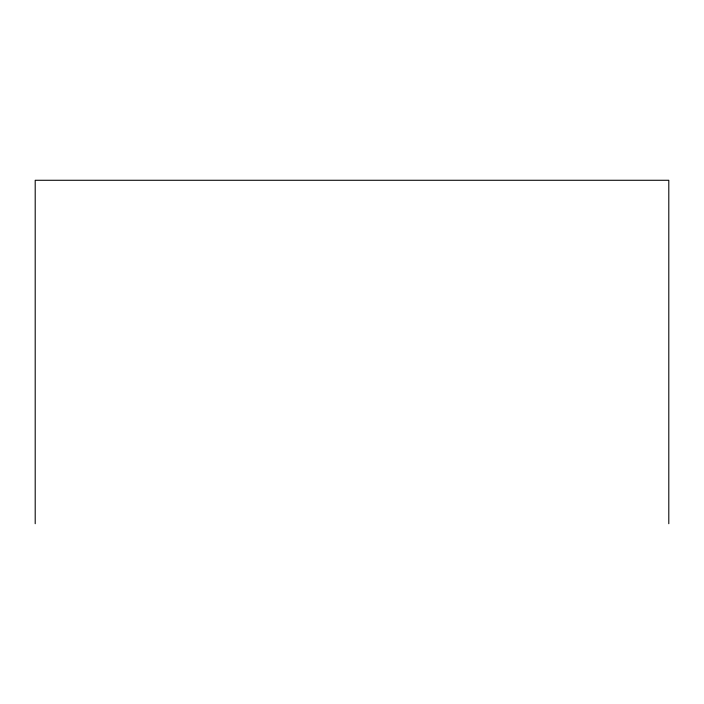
<?xml version="1.0" encoding="UTF-8"?>
<svg xmlns="http://www.w3.org/2000/svg" width="704" height="704" viewBox="0 0 704 704"><rect width="100%" height="100%" fill="white"/><g stroke="black" fill="none" stroke-linecap="round" stroke-linejoin="round"><path stroke-width="1.06" d="M668.8 523.723L668.8 180.277L35.2 180.277L35.2 523.723"/></g></svg>
